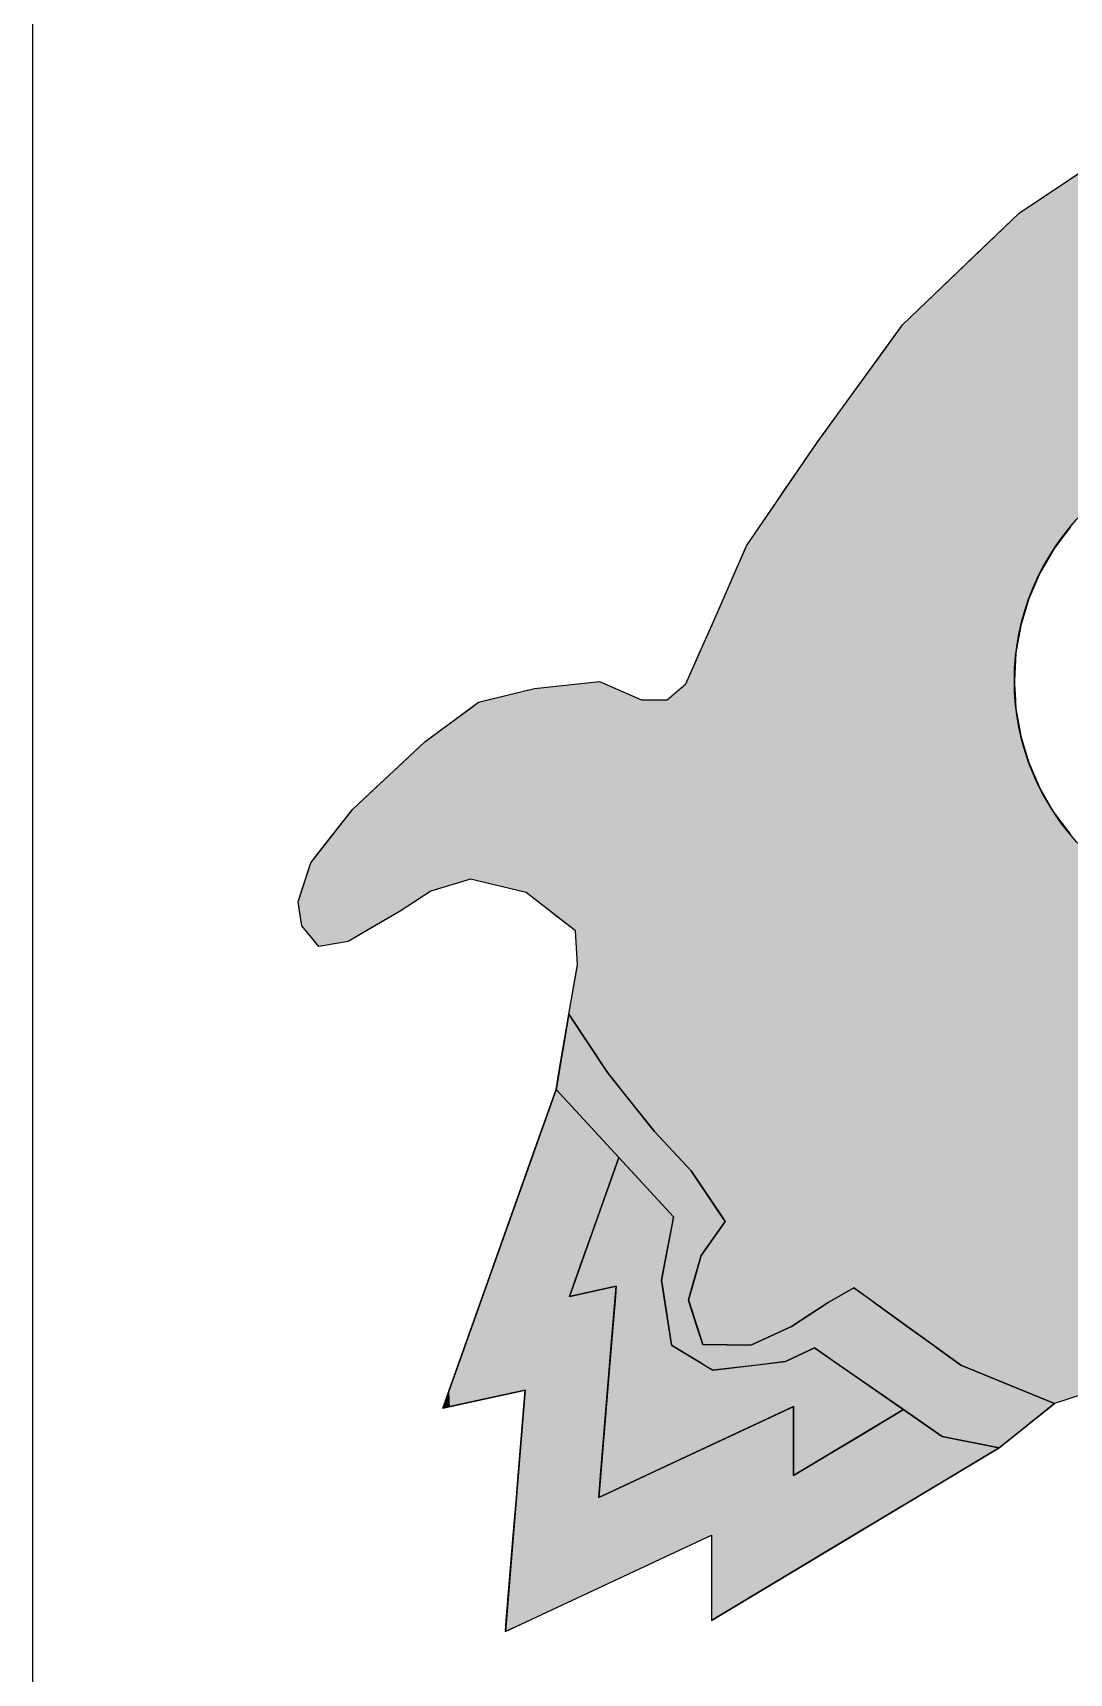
# Model space of a CAD drawing. Extents: x 2108.6 to 2122.7, y 1552.8 to 1562.7.
# Drawn here: x 2120.6586 to 2120.7735, y 1556.6423 to 1556.8241 of the extents above; entities that cross this region are included whole.
import ezdxf

# ---------------------------------------------------------------- set-up
doc = ezdxf.new("R2010")
doc.units = 0
doc.layers.get('0').update_dxf_attribs({"linetype": 'CONTINUOUS'})
doc.layers.add('TITLE_BLOCK', color=7, linetype='CONTINUOUS')

# ---------------------------------------------------------------- blocks, each defined once
blk = doc.blocks.new('*U64')
at = {"color": 252, "linetype": 'CONTINUOUS'}
for p, q in [((3327.57, 967.56), (3329.89, 981.07)), ((3329.89, 981.07), (3338.81, 967.56)), ((3326.9, 963.64), (3327.57, 967.56)), ((3338.81, 967.56), (3341.92, 963.64)), ((3335.9, 953.88), (3326.9, 963.64)), ((3341.92, 963.64), (3349.7, 953.88)), ((3344.29, 944.78), (3335.9, 953.88)), ((3349.7, 953.88), (3358.22, 944.78)), ((3354.14, 934.1), (3344.29, 944.78)), ((3358.22, 944.78), (3365.35, 934.1)), ((3352.43, 925.16), (3353.93, 933.02)), ((3353.93, 933.02), (3354.14, 934.1)), ((3366.07, 933.02), (3360.53, 925.16)), ((3365.35, 934.1), (3366.07, 933.02)), ((3351.34, 919.45), (3352.43, 925.16)), ((3360.53, 925.16), (3358.89, 919.45)), ((3352.05, 914.88), (3351.34, 919.45)), ((3358.89, 919.45), (3357.58, 914.88)), ((3391, 914.88), (3395.92, 917.69)), ((3395.92, 917.69), (3399.8, 914.88)), ((3353.64, 904.53), (3352.05, 914.88)), ((3357.58, 914.88), (3360.87, 904.53)), ((3381.42, 908.75), (3389.95, 914.28)), ((3389.95, 914.28), (3391, 914.88)), ((3399.8, 914.88), (3400.63, 914.28)), ((3400.63, 914.28), (3408.28, 908.75)), ((3372.04, 904.37), (3381.42, 908.75)), ((3408.28, 908.75), (3414.33, 904.37)), ((3353.67, 904.37), (3353.64, 904.53)), ((3360.87, 904.53), (3371.8, 904.37)), ((3353.67, 904.37), (3353.67, 904.37)), ((3354.63, 903.79), (3353.67, 904.37)), ((3359.9, 900.6), (3354.63, 903.79)), ((3386.77, 903.79), (3380.09, 900.6)), ((3392.51, 899.8), (3386.77, 903.79)), ((3414.33, 904.37), (3414.33, 904.37)), ((3414.33, 904.37), (3415.13, 903.79)), ((3415.13, 903.79), (3420.64, 899.8)), ((3361.21, 899.8), (3359.9, 900.6)), ((3363.25, 898.57), (3361.21, 899.8)), ((3373.47, 899.8), (3363.25, 898.57)), ((3380.09, 900.6), (3373.47, 899.8)), ((3405.38, 890.86), (3392.51, 899.8)), ((3420.64, 899.8), (3442.39, 890.86)), ((3416.33, 883.26), (3405.38, 890.86)), ((3442.39, 890.86), (3432.89, 883.26)), ((3429.59, 880.62), (3416.33, 883.26)), ((3432.89, 883.26), (3429.59, 880.62))]:
    blk.add_line(p, q, dxfattribs=at)
at = {"color": 252, "linetype": 'CONTINUOUS', "extrusion": (0, 0, -1)}
for points in [[(-3329.89, 981.07), (-3338.81, 967.56), (-3327.57, 967.56)], [(-3327.57, 967.56), (-3341.92, 963.64), (-3326.9, 963.64)], [(-3327.57, 967.56), (-3338.81, 967.56), (-3341.92, 963.64)], [(-3326.9, 963.64), (-3349.7, 953.88), (-3335.9, 953.88)], [(-3326.9, 963.64), (-3341.92, 963.64), (-3349.7, 953.88)], [(-3335.9, 953.88), (-3358.22, 944.78), (-3344.29, 944.78)], [(-3335.9, 953.88), (-3349.7, 953.88), (-3358.22, 944.78)], [(-3344.29, 944.78), (-3365.35, 934.1), (-3354.14, 934.1)], [(-3344.29, 944.78), (-3358.22, 944.78), (-3365.35, 934.1)], [(-3353.93, 933.02), (-3360.53, 925.16), (-3352.43, 925.16)], [(-3354.14, 934.1), (-3366.07, 933.02), (-3353.93, 933.02)], [(-3353.93, 933.02), (-3366.07, 933.02), (-3360.53, 925.16)], [(-3354.14, 934.1), (-3365.35, 934.1), (-3366.07, 933.02)], [(-3352.43, 925.16), (-3358.89, 919.45), (-3351.34, 919.45)], [(-3352.43, 925.16), (-3360.53, 925.16), (-3358.89, 919.45)], [(-3351.34, 919.45), (-3357.58, 914.88), (-3352.05, 914.88)], [(-3351.34, 919.45), (-3358.89, 919.45), (-3357.58, 914.88)], [(-3395.92, 917.69), (-3399.8, 914.88), (-3391, 914.88)], [(-3352.05, 914.88), (-3360.87, 904.53), (-3353.64, 904.53)], [(-3352.05, 914.88), (-3357.58, 914.88), (-3360.87, 904.53)], [(-3389.95, 914.28), (-3408.28, 908.75), (-3381.42, 908.75)], [(-3391, 914.88), (-3400.63, 914.28), (-3389.95, 914.28)], [(-3389.95, 914.28), (-3400.63, 914.28), (-3408.28, 908.75)], [(-3391, 914.88), (-3399.8, 914.88), (-3400.63, 914.28)], [(-3381.42, 908.75), (-3414.33, 904.37), (-3372.04, 904.37)], [(-3381.42, 908.75), (-3408.28, 908.75), (-3414.33, 904.37)], [(-3353.64, 904.53), (-3371.8, 904.37), (-3353.67, 904.37)], [(-3353.64, 904.53), (-3360.87, 904.53), (-3371.8, 904.37)], [(-3353.67, 904.37), (-3372.03, 904.37), (-3353.67, 904.37)], [(-3353.67, 904.37), (-3371.8, 904.37), (-3372.03, 904.37)], [(-3353.67, 904.37), (-3415.13, 903.79), (-3354.63, 903.79)], [(-3353.67, 904.37), (-3414.33, 904.37), (-3415.13, 903.79)], [(-3354.63, 903.79), (-3380.09, 900.6), (-3359.9, 900.6)], [(-3354.63, 903.79), (-3386.77, 903.79), (-3380.09, 900.6)], [(-3372.04, 904.37), (-3414.33, 904.37), (-3372.03, 904.37)], [(-3372.04, 904.37), (-3414.33, 904.37), (-3414.33, 904.37)], [(-3386.77, 903.79), (-3420.64, 899.8), (-3392.51, 899.8)], [(-3386.77, 903.79), (-3415.13, 903.79), (-3420.64, 899.8)], [(-3359.9, 900.6), (-3373.47, 899.8), (-3361.21, 899.8)], [(-3359.9, 900.6), (-3380.09, 900.6), (-3373.47, 899.8)], [(-3361.21, 899.8), (-3373.47, 899.8), (-3363.25, 898.57)], [(-3392.51, 899.8), (-3442.39, 890.86), (-3405.38, 890.86)], [(-3392.51, 899.8), (-3420.64, 899.8), (-3442.39, 890.86)], [(-3405.38, 890.86), (-3432.89, 883.26), (-3416.33, 883.26)], [(-3405.38, 890.86), (-3442.39, 890.86), (-3432.89, 883.26)], [(-3416.33, 883.26), (-3432.89, 883.26), (-3429.59, 880.62)]]:
    blk.add_solid(points, dxfattribs=at)
blk = doc.blocks.new('*U65')
at = {"color": 216, "linetype": 'CONTINUOUS'}
for p, q in [((3434.16, 1166.68), (3453.72, 1179.7)), ((3425.85, 1158.7), (3434.16, 1166.68)), ((3407.18, 1140.81), (3425.85, 1158.7)), ((3403.43, 1135.64), (3407.18, 1140.81)), ((3387.53, 1113.75), (3403.43, 1135.64)), ((3387.22, 1113.32), (3387.53, 1113.75)), ((3384.48, 1109.31), (3385.99, 1111.52)), ((3385.99, 1111.52), (3387, 1113)), ((3387, 1113), (3387.22, 1113.32)), ((3380.08, 1102.86), (3382.5, 1106.41)), ((3382.5, 1106.41), (3384.48, 1109.31)), ((3377.25, 1098.72), (3380.08, 1102.86)), ((3374.04, 1094.02), (3377.25, 1098.72)), ((3371.03, 1089.61), (3374.04, 1094.02)), ((3446.05, 1094.02), (3442.77, 1089.61)), ((3368.27, 1083.25), (3370.7, 1088.84)), ((3370.7, 1088.84), (3371.03, 1089.61)), ((3442.2, 1088.84), (3438.97, 1083.25)), ((3442.77, 1089.61), (3442.2, 1088.84)), ((3365.7, 1077.33), (3368.27, 1083.25)), ((3438.97, 1083.25), (3436.41, 1077.33)), ((3364.02, 1073.44), (3365.7, 1077.33)), ((3436.41, 1077.33), (3435.25, 1073.44)), ((3362.99, 1071.14), (3364.02, 1073.44)), ((3435.25, 1073.44), (3434.56, 1071.14)), ((3360.15, 1064.79), (3362.99, 1071.14)), ((3434.56, 1071.14), (3433.44, 1064.79)), ((3357.27, 1058.34), (3360.15, 1064.79)), ((3433.44, 1064.79), (3433.07, 1058.34)), ((3311.1, 1053.87), (3321.89, 1056.57)), ((3321.89, 1056.57), (3331.96, 1057.64)), ((3331.96, 1057.64), (3337, 1058.18)), ((3337, 1058.18), (3338.21, 1057.64)), ((3338.21, 1057.64), (3340.64, 1056.57)), ((3340.64, 1056.57), (3346.71, 1053.87)), ((3352.64, 1053.87), (3356.96, 1057.64)), ((3356.96, 1057.64), (3357.27, 1058.34)), ((3433.07, 1058.34), (3433.11, 1057.64)), ((3433.11, 1057.64), (3433.33, 1053.87)), ((3307, 1051.9), (3308.94, 1053.33)), ((3308.94, 1053.33), (3311.1, 1053.87)), ((3433.33, 1053.87), (3433.36, 1053.33)), ((3433.36, 1053.33), (3433.44, 1051.9)), ((3298.39, 1045.54), (3307, 1051.9)), ((3433.44, 1051.9), (3434.56, 1045.54)), ((3296.53, 1044.17), (3298.39, 1045.54)), ((3434.56, 1045.54), (3434.97, 1044.17)), ((3291.38, 1039.36), (3296.53, 1044.17)), ((3434.97, 1044.17), (3436.41, 1039.36)), ((3285.04, 1033.43), (3291.38, 1039.36)), ((3436.41, 1039.36), (3438.97, 1033.43)), ((3279.8, 1028.54), (3285.04, 1033.43)), ((3438.97, 1033.43), (3441.79, 1028.54)), ((3275.2, 1022.67), (3279.25, 1027.84)), ((3279.25, 1027.84), (3279.8, 1028.54)), ((3441.79, 1028.54), (3442.2, 1027.84)), ((3442.2, 1027.84), (3446.05, 1022.67)), ((3271.52, 1017.97), (3275.2, 1022.67)), ((3269.34, 1013.82), (3270.09, 1016.15)), ((3270.09, 1016.15), (3271.52, 1017.97)), ((3268.19, 1010.28), (3268.88, 1012.39)), ((3268.88, 1012.39), (3269.34, 1013.82)), ((3267.18, 1007.13), (3267.97, 1009.59)), ((3267.5, 1004.97), (3267.18, 1007.13)), ((3267.97, 1009.59), (3268.19, 1010.28)), ((3294.11, 1007.13), (3290.79, 1004.97)), ((3297.88, 1009.59), (3294.11, 1007.13)), ((3300.15, 1010.28), (3297.88, 1009.59)), ((3319.99, 1009.26), (3315.81, 1010.28)), ((3322.4, 1007.38), (3319.99, 1009.26)), ((3325.22, 1005.17), (3322.4, 1007.38)), ((3268.01, 1001.51), (3267.5, 1004.97)), ((3290.79, 1004.97), (3284.9, 1001.51)), ((3327.12, 1003.68), (3325.22, 1005.17)), ((3328.08, 1002.93), (3327.12, 1003.68)), ((3271.02, 997.89), (3268.01, 1001.51)), ((3284.9, 1001.51), (3278.74, 997.89)), ((3331.38, 1000.36), (3328.08, 1002.93)), ((3331.87, 992.61), (3331.38, 1000.36)), ((3271.97, 996.73), (3271.02, 997.89)), ((3278.74, 997.89), (3271.97, 996.73)), ((3331.53, 990.63), (3331.87, 992.61)), ((3329.89, 981.07), (3331.53, 990.63)), ((3338.81, 967.56), (3329.89, 981.07)), ((3348.41, 955.49), (3338.81, 967.56)), ((3349.7, 953.88), (3348.41, 955.49)), ((3358.22, 944.78), (3349.7, 953.88)), ((3364.01, 936.11), (3358.22, 944.78)), ((3366.07, 933.02), (3364.01, 936.11)), ((3360.53, 925.16), (3364.83, 931.26)), ((3364.83, 931.26), (3366.07, 933.02)), ((3358.63, 918.54), (3360.53, 925.16)), ((3357.58, 914.88), (3358.39, 917.69)), ((3358.39, 917.69), (3358.63, 918.54)), ((3395.92, 917.69), (3391, 914.88)), ((3420.05, 900.23), (3395.92, 917.69)), ((3357.77, 914.28), (3357.58, 914.88)), ((3359.53, 908.75), (3357.77, 914.28)), ((3389.95, 914.28), (3381.42, 908.75)), ((3391, 914.88), (3389.95, 914.28)), ((3360.87, 904.53), (3359.53, 908.75)), ((3381.42, 908.75), (3372.38, 904.53)), ((3372.03, 904.37), (3360.87, 904.53)), ((3372.38, 904.53), (3372.03, 904.37)), ((3420.64, 899.8), (3420.05, 900.23)), ((3437.21, 892.99), (3420.64, 899.8)), ((3442.39, 890.86), (3437.21, 892.99)), ((3448.78, 892.99), (3442.39, 890.86))]:
    blk.add_line(p, q, dxfattribs=at)
at = {"color": 216, "linetype": 'CONTINUOUS', "extrusion": (0, 0, -1)}
for points in [[(-3453.72, 1179.7), (-3501.52, 1166.68), (-3434.16, 1166.68)], [(-3434.16, 1166.68), (-3506.02, 1158.7), (-3425.85, 1158.7)], [(-3434.16, 1166.68), (-3501.52, 1166.68), (-3506.02, 1158.7)], [(-3425.85, 1158.7), (-3523.47, 1140.81), (-3407.18, 1140.81)], [(-3425.85, 1158.7), (-3506.02, 1158.7), (-3523.47, 1140.81)], [(-3407.18, 1140.81), (-3528.51, 1135.64), (-3403.43, 1135.64)], [(-3407.18, 1140.81), (-3523.47, 1140.81), (-3528.51, 1135.64)], [(-3403.43, 1135.64), (-3552.99, 1113.75), (-3387.53, 1113.75)], [(-3403.43, 1135.64), (-3528.51, 1135.64), (-3552.99, 1113.75)], [(-3387.53, 1113.75), (-3481.65, 1113.32), (-3387.22, 1113.32)], [(-3387.53, 1113.75), (-3485.34, 1113.75), (-3481.65, 1113.32)], [(-3385.99, 1111.52), (-3466.59, 1109.31), (-3384.48, 1109.31)], [(-3387, 1113), (-3472.65, 1111.52), (-3385.99, 1111.52)], [(-3385.99, 1111.52), (-3472.65, 1111.52), (-3466.59, 1109.31)], [(-3387.22, 1113.32), (-3478.93, 1113), (-3387, 1113)], [(-3387, 1113), (-3478.93, 1113), (-3472.65, 1111.52)], [(-3387.22, 1113.32), (-3481.65, 1113.32), (-3478.93, 1113)], [(-3382.5, 1106.41), (-3455.43, 1102.86), (-3380.08, 1102.86)], [(-3384.48, 1109.31), (-3460.82, 1106.41), (-3382.5, 1106.41)], [(-3382.5, 1106.41), (-3460.82, 1106.41), (-3455.43, 1102.86)], [(-3384.48, 1109.31), (-3466.59, 1109.31), (-3460.82, 1106.41)], [(-3380.08, 1102.86), (-3450.48, 1098.72), (-3377.25, 1098.72)], [(-3380.08, 1102.86), (-3455.43, 1102.86), (-3450.48, 1098.72)], [(-3377.25, 1098.72), (-3446.05, 1094.02), (-3374.04, 1094.02)], [(-3377.25, 1098.72), (-3450.48, 1098.72), (-3446.05, 1094.02)], [(-3374.04, 1094.02), (-3442.77, 1089.61), (-3371.03, 1089.61)], [(-3374.04, 1094.02), (-3446.05, 1094.02), (-3442.77, 1089.61)], [(-3370.7, 1088.84), (-3438.97, 1083.25), (-3368.27, 1083.25)], [(-3371.03, 1089.61), (-3442.2, 1088.84), (-3370.7, 1088.84)], [(-3370.7, 1088.84), (-3442.2, 1088.84), (-3438.97, 1083.25)], [(-3371.03, 1089.61), (-3442.77, 1089.61), (-3442.2, 1088.84)], [(-3368.27, 1083.25), (-3436.41, 1077.33), (-3365.7, 1077.33)], [(-3368.27, 1083.25), (-3438.97, 1083.25), (-3436.41, 1077.33)], [(-3365.7, 1077.33), (-3435.25, 1073.44), (-3364.02, 1073.44)], [(-3365.7, 1077.33), (-3436.41, 1077.33), (-3435.25, 1073.44)], [(-3364.02, 1073.44), (-3434.56, 1071.14), (-3362.99, 1071.14)], [(-3364.02, 1073.44), (-3435.25, 1073.44), (-3434.56, 1071.14)], [(-3362.99, 1071.14), (-3433.44, 1064.79), (-3360.15, 1064.79)], [(-3362.99, 1071.14), (-3434.56, 1071.14), (-3433.44, 1064.79)], [(-3360.15, 1064.79), (-3433.07, 1058.34), (-3357.27, 1058.34)], [(-3360.15, 1064.79), (-3433.44, 1064.79), (-3433.07, 1058.34)], [(-3321.89, 1056.57), (-3346.71, 1053.87), (-3311.1, 1053.87)], [(-3331.96, 1057.64), (-3340.64, 1056.57), (-3321.89, 1056.57)], [(-3321.89, 1056.57), (-3340.64, 1056.57), (-3346.71, 1053.87)], [(-3337, 1058.18), (-3338.21, 1057.64), (-3331.96, 1057.64)], [(-3331.96, 1057.64), (-3338.21, 1057.64), (-3340.64, 1056.57)], [(-3356.96, 1057.64), (-3433.33, 1053.87), (-3352.64, 1053.87)], [(-3357.27, 1058.34), (-3433.11, 1057.64), (-3356.96, 1057.64)], [(-3356.96, 1057.64), (-3433.11, 1057.64), (-3433.33, 1053.87)], [(-3357.27, 1058.34), (-3433.07, 1058.34), (-3433.11, 1057.64)], [(-3308.94, 1053.33), (-3433.44, 1051.9), (-3307, 1051.9)], [(-3311.1, 1053.87), (-3433.36, 1053.33), (-3308.94, 1053.33)], [(-3308.94, 1053.33), (-3433.36, 1053.33), (-3433.44, 1051.9)], [(-3311.1, 1053.87), (-3433.33, 1053.87), (-3433.36, 1053.33)], [(-3307, 1051.9), (-3434.56, 1045.54), (-3298.39, 1045.54)], [(-3307, 1051.9), (-3433.44, 1051.9), (-3434.56, 1045.54)], [(-3298.39, 1045.54), (-3434.97, 1044.17), (-3296.53, 1044.17)], [(-3298.39, 1045.54), (-3434.56, 1045.54), (-3434.97, 1044.17)], [(-3296.53, 1044.17), (-3436.41, 1039.36), (-3291.38, 1039.36)], [(-3296.53, 1044.17), (-3434.97, 1044.17), (-3436.41, 1039.36)], [(-3291.38, 1039.36), (-3438.97, 1033.43), (-3285.04, 1033.43)], [(-3291.38, 1039.36), (-3436.41, 1039.36), (-3438.97, 1033.43)], [(-3285.04, 1033.43), (-3441.79, 1028.54), (-3279.8, 1028.54)], [(-3285.04, 1033.43), (-3438.97, 1033.43), (-3441.79, 1028.54)], [(-3279.25, 1027.84), (-3446.05, 1022.67), (-3275.2, 1022.67)], [(-3279.8, 1028.54), (-3442.2, 1027.84), (-3279.25, 1027.84)], [(-3279.25, 1027.84), (-3442.2, 1027.84), (-3446.05, 1022.67)], [(-3279.8, 1028.54), (-3441.79, 1028.54), (-3442.2, 1027.84)], [(-3275.2, 1022.67), (-3450.48, 1017.97), (-3271.52, 1017.97)], [(-3275.2, 1022.67), (-3446.05, 1022.67), (-3450.48, 1017.97)], [(-3270.09, 1016.15), (-3455.43, 1013.82), (-3269.34, 1013.82)], [(-3271.52, 1017.97), (-3452.66, 1016.15), (-3270.09, 1016.15)], [(-3270.09, 1016.15), (-3452.66, 1016.15), (-3455.43, 1013.82)], [(-3271.52, 1017.97), (-3450.48, 1017.97), (-3452.66, 1016.15)], [(-3268.88, 1012.39), (-3300.15, 1010.28), (-3268.19, 1010.28)], [(-3269.34, 1013.82), (-3457.61, 1012.39), (-3268.88, 1012.39)], [(-3268.88, 1012.39), (-3307.12, 1012.39), (-3300.15, 1010.28)], [(-3269.34, 1013.82), (-3455.43, 1013.82), (-3457.61, 1012.39)], [(-3307.12, 1012.39), (-3460.82, 1010.28), (-3315.81, 1010.28)], [(-3307.12, 1012.39), (-3457.61, 1012.39), (-3460.82, 1010.28)], [(-3267.97, 1009.59), (-3294.11, 1007.13), (-3267.18, 1007.13)], [(-3267.18, 1007.13), (-3290.79, 1004.97), (-3267.5, 1004.97)], [(-3267.18, 1007.13), (-3294.11, 1007.13), (-3290.79, 1004.97)], [(-3268.19, 1010.28), (-3297.88, 1009.59), (-3267.97, 1009.59)], [(-3267.97, 1009.59), (-3297.88, 1009.59), (-3294.11, 1007.13)], [(-3268.19, 1010.28), (-3300.15, 1010.28), (-3297.88, 1009.59)], [(-3315.81, 1010.28), (-3462.85, 1009.26), (-3319.99, 1009.26)], [(-3315.81, 1010.28), (-3460.82, 1010.28), (-3462.85, 1009.26)], [(-3319.99, 1009.26), (-3466.59, 1007.38), (-3322.4, 1007.38)], [(-3319.99, 1009.26), (-3462.85, 1009.26), (-3466.59, 1007.38)], [(-3322.4, 1007.38), (-3472.65, 1005.17), (-3325.22, 1005.17)], [(-3322.4, 1007.38), (-3466.59, 1007.38), (-3472.65, 1005.17)], [(-3267.5, 1004.97), (-3284.9, 1001.51), (-3268.01, 1001.51)], [(-3267.5, 1004.97), (-3290.79, 1004.97), (-3284.9, 1001.51)], [(-3325.22, 1005.17), (-3478.93, 1003.68), (-3327.12, 1003.68)], [(-3325.22, 1005.17), (-3472.65, 1005.17), (-3478.93, 1003.68)], [(-3327.12, 1003.68), (-3485.34, 1002.93), (-3328.08, 1002.93)], [(-3327.12, 1003.68), (-3478.93, 1003.68), (-3485.34, 1002.93)], [(-3268.01, 1001.51), (-3278.74, 997.89), (-3271.02, 997.89)], [(-3268.01, 1001.51), (-3284.9, 1001.51), (-3278.74, 997.89)], [(-3328.08, 1002.93), (-3589.79, 1000.36), (-3331.38, 1000.36)], [(-3328.08, 1002.93), (-3591.53, 1002.93), (-3589.79, 1000.36)], [(-3331.38, 1000.36), (-3584.56, 992.61), (-3331.87, 992.61)], [(-3331.38, 1000.36), (-3589.79, 1000.36), (-3584.56, 992.61)], [(-3271.02, 997.89), (-3278.74, 997.89), (-3271.97, 996.73)], [(-3331.87, 992.61), (-3583.22, 990.63), (-3331.53, 990.63)], [(-3331.87, 992.61), (-3584.56, 992.61), (-3583.22, 990.63)], [(-3331.53, 990.63), (-3572.99, 981.07), (-3329.89, 981.07)], [(-3331.53, 990.63), (-3583.22, 990.63), (-3572.99, 981.07)], [(-3329.89, 981.07), (-3558.53, 967.56), (-3338.81, 967.56)], [(-3329.89, 981.07), (-3572.99, 981.07), (-3558.53, 967.56)], [(-3338.81, 967.56), (-3545.62, 955.49), (-3348.41, 955.49)], [(-3338.81, 967.56), (-3558.53, 967.56), (-3545.62, 955.49)], [(-3348.41, 955.49), (-3543.34, 953.88), (-3349.7, 953.88)], [(-3348.41, 955.49), (-3545.62, 955.49), (-3543.34, 953.88)], [(-3349.7, 953.88), (-3530.53, 944.78), (-3358.22, 944.78)], [(-3349.7, 953.88), (-3543.34, 953.88), (-3530.53, 944.78)], [(-3358.22, 944.78), (-3518.32, 936.11), (-3364.01, 936.11)], [(-3358.22, 944.78), (-3530.53, 944.78), (-3518.32, 936.11)], [(-3364.01, 936.11), (-3516.39, 933.02), (-3366.07, 933.02)], [(-3364.01, 936.11), (-3518.32, 936.11), (-3516.39, 933.02)], [(-3364.83, 931.26), (-3517.91, 925.16), (-3360.53, 925.16)], [(-3366.07, 933.02), (-3515.29, 931.26), (-3364.83, 931.26)], [(-3364.83, 931.26), (-3515.29, 931.26), (-3517.91, 925.16)], [(-3366.07, 933.02), (-3516.39, 933.02), (-3515.29, 931.26)], [(-3360.53, 925.16), (-3520.75, 918.54), (-3358.63, 918.54)], [(-3360.53, 925.16), (-3517.91, 925.16), (-3520.75, 918.54)], [(-3358.39, 917.69), (-3391, 914.88), (-3357.58, 914.88)], [(-3358.63, 918.54), (-3520.82, 917.69), (-3358.39, 917.69)], [(-3358.39, 917.69), (-3395.92, 917.69), (-3391, 914.88)], [(-3358.63, 918.54), (-3520.75, 918.54), (-3520.82, 917.69)], [(-3395.92, 917.69), (-3522.2, 900.23), (-3420.05, 900.23)], [(-3395.92, 917.69), (-3520.82, 917.69), (-3522.2, 900.23)], [(-3357.58, 914.88), (-3389.95, 914.28), (-3357.77, 914.28)], [(-3357.58, 914.88), (-3391, 914.88), (-3389.95, 914.28)], [(-3357.77, 914.28), (-3381.42, 908.75), (-3359.53, 908.75)], [(-3357.77, 914.28), (-3389.95, 914.28), (-3381.42, 908.75)], [(-3359.53, 908.75), (-3372.38, 904.53), (-3360.87, 904.53)], [(-3359.53, 908.75), (-3381.42, 908.75), (-3372.38, 904.53)], [(-3360.87, 904.53), (-3372.38, 904.53), (-3372.03, 904.37)], [(-3420.05, 900.23), (-3456.01, 899.8), (-3420.64, 899.8)], [(-3420.05, 900.23), (-3456.46, 900.23), (-3456.01, 899.8)], [(-3420.64, 899.8), (-3448.78, 892.99), (-3437.21, 892.99)], [(-3420.64, 899.8), (-3456.01, 899.8), (-3448.78, 892.99)], [(-3437.21, 892.99), (-3448.78, 892.99), (-3442.39, 890.86)]]:
    blk.add_solid(points, dxfattribs=at)
blk = doc.blocks.new('*U67')
at = {"color": 2, "linetype": 'CONTINUOUS'}
for p, q in [((3336.57, 934.1), (3341.46, 947.85)), ((3341.46, 947.85), (3354.14, 934.1)), ((3331.37, 919.45), (3336.57, 934.1)), ((3354.14, 934.1), (3351.34, 919.45)), ((3340.84, 918.03), (3330.03, 915.67)), ((3330.03, 915.67), (3330.87, 918.03)), ((3330.87, 918.03), (3331.37, 919.45)), ((3339.71, 904.37), (3340.84, 918.03)), ((3351.34, 919.45), (3351.56, 918.03)), ((3351.56, 918.03), (3353.67, 904.37)), ((3339.4, 900.6), (3339.71, 904.37)), ((3353.67, 904.37), (3359.9, 900.6)), ((3380.09, 900.6), (3386.77, 903.79)), ((3386.77, 903.79), (3391.36, 900.6)), ((3338.54, 890.18), (3339.23, 898.57)), ((3339.23, 898.57), (3339.4, 900.6)), ((3391.36, 900.6), (3394.28, 898.57)), ((3394.28, 898.57), (3406.37, 890.18)), ((3337.22, 874.19), (3338.54, 890.18)), ((3381.93, 890.18), (3347.68, 874.19)), ((3381.93, 889.46), (3381.93, 890.18)), ((3407.4, 889.46), (3381.93, 874.19)), ((3381.93, 874.19), (3381.93, 889.46)), ((3406.37, 890.18), (3407.4, 889.46)), ((3347.68, 874.19), (3336.8, 869.11)), ((3336.8, 869.11), (3337.22, 874.19))]:
    blk.add_line(p, q, dxfattribs=at)
at = {"color": 2, "linetype": 'CONTINUOUS', "extrusion": (0, 0, -1)}
for points in [[(-3341.46, 947.85), (-3354.14, 934.1), (-3336.57, 934.1)], [(-3336.57, 934.1), (-3351.34, 919.45), (-3331.37, 919.45)], [(-3336.57, 934.1), (-3354.14, 934.1), (-3351.34, 919.45)], [(-3330.87, 918.03), (-3340.84, 918.03), (-3330.03, 915.67)], [(-3331.37, 919.45), (-3351.56, 918.03), (-3330.87, 918.03)], [(-3331.37, 919.45), (-3351.34, 919.45), (-3351.56, 918.03)], [(-3340.84, 918.03), (-3353.67, 904.37), (-3339.71, 904.37)], [(-3340.84, 918.03), (-3351.56, 918.03), (-3353.67, 904.37)], [(-3339.71, 904.37), (-3359.9, 900.6), (-3339.4, 900.6)], [(-3339.71, 904.37), (-3353.67, 904.37), (-3359.9, 900.6)], [(-3386.77, 903.79), (-3391.36, 900.6), (-3380.09, 900.6)], [(-3339.23, 898.57), (-3406.37, 890.18), (-3338.54, 890.18)], [(-3339.4, 900.6), (-3363.25, 898.57), (-3339.23, 898.57)], [(-3339.23, 898.57), (-3394.28, 898.57), (-3406.37, 890.18)], [(-3339.4, 900.6), (-3359.9, 900.6), (-3363.25, 898.57)], [(-3380.09, 900.6), (-3394.28, 898.57), (-3363.25, 898.57)], [(-3380.09, 900.6), (-3391.36, 900.6), (-3394.28, 898.57)], [(-3338.54, 890.18), (-3347.68, 874.19), (-3337.22, 874.19)], [(-3338.54, 890.18), (-3381.93, 890.18), (-3347.68, 874.19)], [(-3381.93, 890.18), (-3407.4, 889.46), (-3381.93, 889.46)], [(-3381.93, 890.18), (-3406.37, 890.18), (-3407.4, 889.46)], [(-3381.93, 889.46), (-3407.4, 889.46), (-3381.93, 874.19)], [(-3337.22, 874.19), (-3347.68, 874.19), (-3336.8, 869.11)]]:
    blk.add_solid(points, dxfattribs=at)
blk = doc.blocks.new('*U68')
at = {"color": 40, "linetype": 'CONTINUOUS'}
for p, q in [((3321.29, 947.85), (3326.9, 963.64)), ((3326.9, 963.64), (3341.46, 947.85)), ((3310.7, 918.03), (3321.29, 947.85)), ((3341.46, 947.85), (3330.87, 918.03)), ((3309.87, 915.67), (3310.7, 918.03)), ((3340.84, 918.03), (3340.64, 915.67)), ((3302.17, 893.99), (3309.87, 915.67)), ((3340.64, 915.67), (3338.85, 893.99)), ((3300.81, 890.18), (3302.17, 893.99)), ((3319.79, 893.99), (3302.32, 890.18)), ((3318.15, 874.19), (3319.79, 893.99)), ((3338.85, 893.99), (3337.22, 874.19)), ((3302.32, 890.18), (3300.69, 889.82)), ((3300.69, 889.82), (3300.81, 890.18)), ((3361.46, 880.62), (3381.17, 889.82)), ((3381.17, 889.82), (3381.93, 890.18)), ((3381.93, 890.18), (3381.93, 889.82)), ((3381.93, 889.82), (3381.93, 880.62)), ((3397.05, 883.26), (3407.4, 889.46)), ((3407.4, 889.46), (3416.33, 883.26)), ((3392.65, 880.62), (3397.05, 883.26)), ((3416.33, 883.26), (3429.59, 880.62)), ((3347.68, 874.19), (3361.46, 880.62)), ((3429.59, 880.62), (3418.87, 874.19)), ((3317.73, 869.11), (3318.15, 874.19)), ((3418.87, 874.19), (3410.4, 869.11)), ((3317.01, 860.34), (3317.73, 869.11)), ((3410.4, 869.11), (3395.78, 860.34)), ((3315.38, 840.64), (3317.01, 860.34)), ((3395.78, 860.34), (3362.93, 840.64)), ((3320.72, 840.64), (3315.17, 838.05)), ((3315.17, 838.05), (3315.38, 840.64))]:
    blk.add_line(p, q, dxfattribs=at)
at = {"color": 40, "linetype": 'CONTINUOUS', "extrusion": (0, 0, -1)}
for points in [[(-3326.9, 963.64), (-3341.46, 947.85), (-3321.29, 947.85)], [(-3321.29, 947.85), (-3330.87, 918.03), (-3310.7, 918.03)], [(-3321.29, 947.85), (-3341.46, 947.85), (-3330.87, 918.03)], [(-3310.7, 918.03), (-3330.03, 915.67), (-3309.87, 915.67)], [(-3310.7, 918.03), (-3330.87, 918.03), (-3330.03, 915.67)], [(-3340.84, 918.03), (-3340.64, 915.67), (-3330.03, 915.67)], [(-3309.87, 915.67), (-3338.85, 893.99), (-3302.17, 893.99)], [(-3309.87, 915.67), (-3340.64, 915.67), (-3338.85, 893.99)], [(-3302.17, 893.99), (-3302.32, 890.18), (-3300.81, 890.18)], [(-3302.17, 893.99), (-3319.79, 893.99), (-3302.32, 890.18)], [(-3319.79, 893.99), (-3337.22, 874.19), (-3318.15, 874.19)], [(-3319.79, 893.99), (-3338.85, 893.99), (-3337.22, 874.19)], [(-3300.81, 890.18), (-3302.32, 890.18), (-3300.69, 889.82)], [(-3381.17, 889.82), (-3381.93, 880.62), (-3361.46, 880.62)], [(-3381.93, 890.18), (-3381.93, 889.82), (-3381.17, 889.82)], [(-3381.17, 889.82), (-3381.93, 889.82), (-3381.93, 880.62)], [(-3407.4, 889.46), (-3416.33, 883.26), (-3397.05, 883.26)], [(-3397.05, 883.26), (-3429.59, 880.62), (-3392.65, 880.62)], [(-3397.05, 883.26), (-3416.33, 883.26), (-3429.59, 880.62)], [(-3361.46, 880.62), (-3381.93, 874.19), (-3347.68, 874.19)], [(-3361.46, 880.62), (-3381.93, 880.62), (-3381.93, 874.19)], [(-3392.65, 880.62), (-3418.87, 874.19), (-3381.93, 874.19)], [(-3392.65, 880.62), (-3429.59, 880.62), (-3418.87, 874.19)], [(-3318.15, 874.19), (-3336.8, 869.11), (-3317.73, 869.11)], [(-3318.15, 874.19), (-3337.22, 874.19), (-3336.8, 869.11)], [(-3347.68, 874.19), (-3410.4, 869.11), (-3336.8, 869.11)], [(-3347.68, 874.19), (-3418.87, 874.19), (-3410.4, 869.11)], [(-3317.73, 869.11), (-3395.78, 860.34), (-3317.01, 860.34)], [(-3317.73, 869.11), (-3410.4, 869.11), (-3395.78, 860.34)], [(-3317.01, 860.34), (-3320.72, 840.64), (-3315.38, 840.64)], [(-3317.01, 860.34), (-3362.93, 860.34), (-3320.72, 840.64)], [(-3362.93, 860.34), (-3395.78, 860.34), (-3362.93, 840.64)], [(-3315.38, 840.64), (-3320.72, 840.64), (-3315.17, 838.05)]]:
    blk.add_solid(points, dxfattribs=at)
blk = doc.blocks.new('ROCKET')
at = {"color": 216}
blk.add_lwpolyline([(3448.78, 892.99), (3442.39, 890.86), (3420.64, 899.8), (3395.92, 917.69), (3389.95, 914.28), (3381.42, 908.75), (3372.03, 904.37), (3360.87, 904.53), (3357.58, 914.88), (3360.53, 925.16), (3366.07, 933.02), (3358.22, 944.78), (3349.7, 953.88), (3338.81, 967.56), (3329.89, 981.07), (3331.87, 992.61), (3331.38, 1000.36), (3319.99, 1009.26), (3307.12, 1012.39), (3297.88, 1009.59), (3290.79, 1004.97), (3278.74, 997.89), (3271.97, 996.73), (3268.01, 1001.51), (3267.18, 1007.13), (3270.09, 1016.15), (3279.8, 1028.54), (3296.53, 1044.17), (3308.94, 1053.33), (3321.89, 1056.57), (3337, 1058.18), (3346.71, 1053.87), (3352.64, 1053.87), (3356.96, 1057.64), (3364.02, 1073.44), (3371.03, 1089.61), (3387.22, 1113.32), (3407.18, 1140.81), (3434.16, 1166.68), (3458.44, 1182.84)], dxfattribs=at)
at = {"color": 252}
blk.add_lwpolyline([(3329.89, 981.07), (3326.9, 963.64), (3354.14, 934.1), (3351.34, 919.45), (3353.67, 904.37), (3363.25, 898.57), (3380.09, 900.6), (3386.77, 903.79), (3416.33, 883.26), (3429.59, 880.62), (3442.39, 890.86)], dxfattribs=at)
at = {"color": 40}
blk.add_lwpolyline([(3326.9, 963.64), (3300.69, 889.82), (3319.79, 893.99), (3315.17, 838.05), (3362.93, 860.34), (3362.93, 840.64), (3429.59, 880.62)], dxfattribs=at)
at = {"color": 2}
blk.add_lwpolyline([(3341.46, 947.85), (3330.03, 915.67), (3340.84, 918.03), (3336.8, 869.11), (3381.93, 890.18), (3381.93, 874.19), (3407.4, 889.46)], dxfattribs=at)
blk.add_circle((3488.57, 1058.34), 55.5)
at = {"color": 216, "linetype": 'CONTINUOUS'}
blk.add_blockref('*U65', (0, 0), dxfattribs=at)
at = {"color": 252, "linetype": 'CONTINUOUS'}
blk.add_blockref('*U64', (0, 0), dxfattribs=at)
at = {"color": 40, "linetype": 'CONTINUOUS'}
blk.add_blockref('*U68', (0, 0), dxfattribs=at)
at = {"color": 2, "linetype": 'CONTINUOUS'}
blk.add_blockref('*U67', (0, 0), dxfattribs=at)
blk = doc.blocks.new('MYREPUBLIC')
at = {"xscale": 0.8927864447397837, "yscale": 0.8927864447397837, "zscale": 0.8927864447397837}
blk.add_blockref('ROCKET', (538.21, 127.86), dxfattribs=at)

msp = doc.modelspace()

# ---------------------------------------------------------------- linework, layer by layer
at = {"layer": 'TITLE_BLOCK'}
msp.add_line((2120.6586, 1552.76016), (2120.6586, 1562.71164), dxfattribs=at)

# ---------------------------------------------------------------- block references
at = {"xscale": 0.0005358643918571, "yscale": 0.0005358643918571, "zscale": 0.0005358643918571}
msp.add_blockref('MYREPUBLIC', (2118.83655, 1556.17743), dxfattribs=at)

doc.saveas('drawing.dxf')
